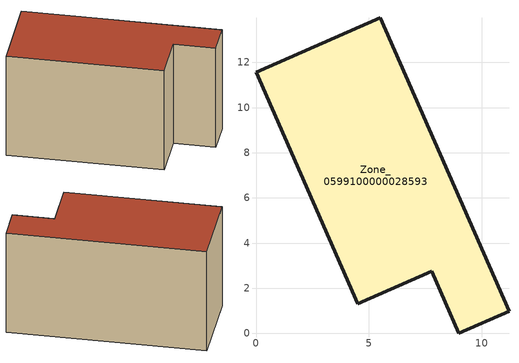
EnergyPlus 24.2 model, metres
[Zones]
Zone_0599100000028593
 floor ground (C_G): 0,11.58 5.51,13.99 11.21,0.97 8.99,0 7.79,2.75 4.5,1.32 z0
 wall outside (C_F): 5.51,13.99 0,11.58 4.5,1.32 7.79,2.75 8.99,0 11.21,0.97 5.51,13.99 z0:8.14
 roof outside (C_R): 11.21,0.97 5.51,13.99 0,11.58 4.5,1.32 7.79,2.75 8.99,0 z8.14
[BUILDING]
Pand.0599100000028593: North Axis=0; Terrain=City; Loads Convergence Tolerance Value=0.04; Temperature Convergence Tolerance Value=0.4; Solar Distribution=FullExterior; Maximum Number of Warmup Days=25; Minimum Number of Warmup Days=1
[Site:Location]
Rotterdam.The.Hague.AP_ZH_NLD Design_Conditions: Latitude=51.96; Longitude=4.45; Time Zone=1; Elevation=-4.5
[SITE:GROUNDTEMPERATURE:BUILDINGSURFACE]
18, 18, 18, 18, 18, 18, 18, 18, 18, 18, 18, 18
[MATERIAL] Thermal Absorptance=0.9; Solar Absorptance=0.7; Visible Absorptance=0.7
Name | Roughness | Thickness | Conductivity | Density | Specific Heat
G.TI.1975-1991 | MediumSmooth | 0.15 | 0.288461 | 540 | 1210
F.TI.1975-1991 | Rough | 0.3 | 0.230769 | 1920 | 840
R.TI.1975-1991 | MediumRough | 0.2 | 0.153846 | 1500 | 1000
[CONSTRUCTION]
C_G: G.TI.1975-1991
C_F: F.TI.1975-1991
C_R: R.TI.1975-1991
[ZONE]
Zone_0599100000028593: Type=1; Multiplier=1; Ceiling Height=Autocalculate; Volume=Autocalculate; Floor Area=autocalculate; Part of Total Floor Area=Yes
[ZONEINFILTRATION:DESIGNFLOWRATE]
Infil_Zone_0599100000028593: Zone or ZoneList or Space or SpaceList=Zone_0599100000028593; Schedule=AlwaysOn; Design Flow Rate Calculation Method=Flow/Area; Flow Rate per Floor Area=0.003; Constant Term Coefficient=1; Temperature Term Coefficient=0; Velocity Term Coefficient=0; Velocity Squared Term Coefficient=0
[HVACTEMPLATE:ZONE:IDEALLOADSAIRSYSTEM]
Zone_0599100000028593: Maximum Heating Supply Air Temperature=50; Minimum Cooling Supply Air Temperature=13; Maximum Heating Supply Air Humidity Ratio=0.0156; Minimum Cooling Supply Air Humidity Ratio=0.0077; Heating Limit=NoLimit; Cooling Limit=NoLimit; Dehumidification Control Type=ConstantSensibleHeatRatio; Cooling Sensible Heat Ratio=0.7; Dehumidification Setpoint=60; Humidification Control Type=None; Humidification Setpoint=30; Outdoor Air Method=None; Outdoor Air Flow Rate per Person=0.00944; Outdoor Air Flow Rate per Zone Floor Area=0; Outdoor Air Flow Rate per Zone=0; Demand Controlled Ventilation Type=None; Outdoor Air Economizer Type=NoEconomizer; Heat Recovery Type=None; Sensible Heat Recovery Effectiveness=0.7; Latent Heat Recovery Effectiveness=0.65
[ZONECONTROL:THERMOSTAT]
ThermostatControl_Zone_0599100000028593: Zone or ZoneList=Zone_0599100000028593; Control Type Schedule=DualSetpointControlType; Control 1=Thermostat_Zone_0599100000028593; Temperature Difference Between Cutout And Setpoint=0
[THERMOSTATSETPOINT:DUALSETPOINT]
Thermostat_Zone_0599100000028593: Heating Setpoint Temperature Schedule=HeatingSetpoint_Zone_0599100000028593; Cooling Setpoint Temperature Schedule=CoolingSetpoint_Zone_0599100000028593
[SCHEDULE:COMPACT]
HeatingSetpoint_Zone_0599100000028593: Through: 12/31, For: AllDays, Until: 24:00, 21
CoolingSetpoint_Zone_0599100000028593: Through: 12/31, For: AllDays, Until: 24:00, 24
DualSetpointControlType: Through: 12/31, For: AllDays, Until: 24:00, 4
AlwaysOn: Through: 12/31, For: AllDays, Until: 24:00, 1
